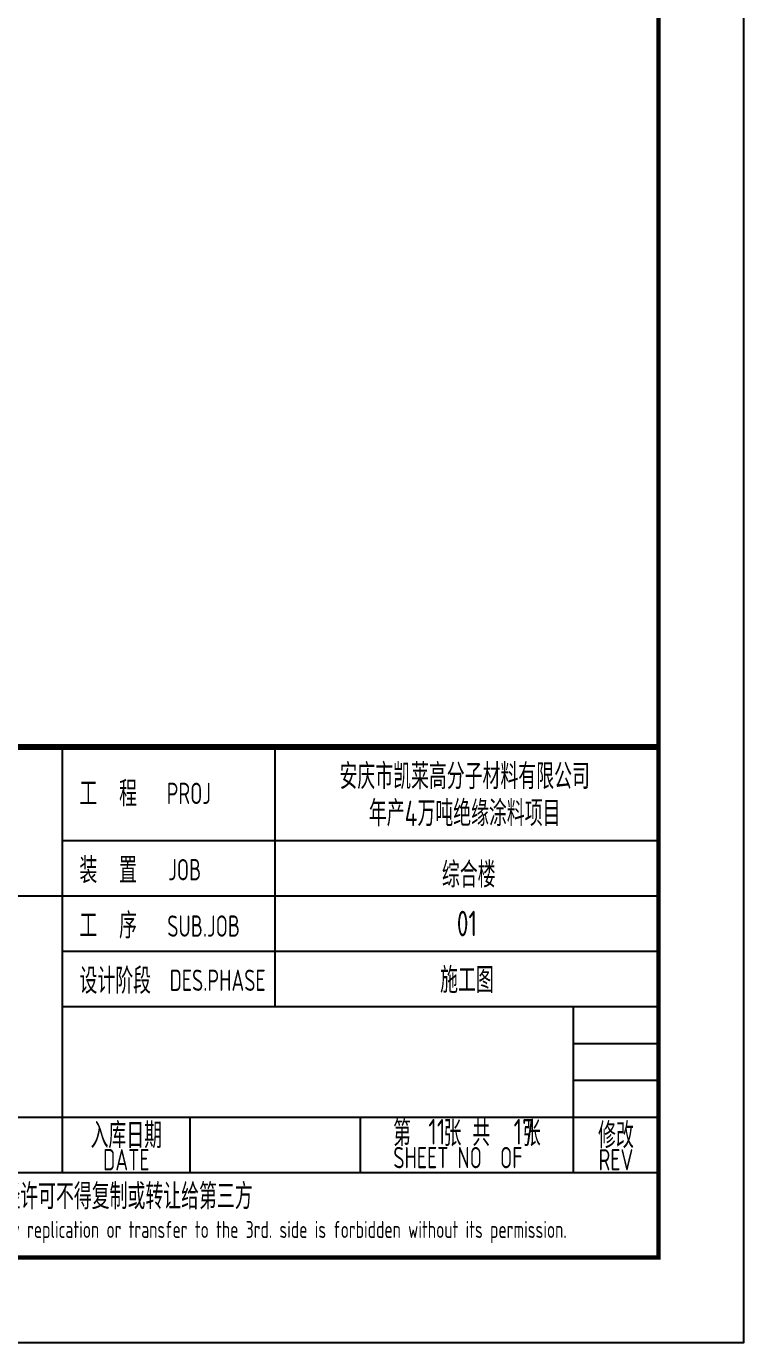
# Model space of a CAD drawing. Extents: x 9732137 to 18866768, y -962146 to 246094.
# Drawn here: x 9828033 to 9836457, y -360706 to -345239 of the extents above; entities that cross this region are included whole.
import ezdxf
from ezdxf.enums import TextEntityAlignment as Align

# ---------------------------------------------------------------- set-up
doc = ezdxf.new("R2010")
doc.units = 0
doc.header["$LTSCALE"] = 1000
doc.layers.get('0').update_dxf_attribs({"linetype": 'CONTINUOUS'})
doc.layers.add('BORDER', color=7, linetype='CONTINUOUS')
doc.styles.add('TSSD_Rein', font='Tssdeng.shx', dxfattribs={"width": 0.7, "bigfont": 'hztxt.shx'})

msp = doc.modelspace()

# ---------------------------------------------------------------- linework, layer by layer
for p, q in [((9828456.8, -358706.3), (9828456.8, -353706.3)), ((9830956.8, -356756.3), (9830956.8, -353706.3)), ((9835456.8, -359706.3), (9835456.8, -353706.3)), ((9828456.8, -354806.3), (9835456.8, -354806.3)), ((9817456.8, -355456.3), (9828456.8, -355456.3)), ((9828456.8, -355456.3), (9835456.8, -355456.3)), ((9828456.8, -356106.3), (9835456.8, -356106.3)), ((9828456.8, -356756.3), (9835456.8, -356756.3)), ((9834456.8, -358706.3), (9834456.8, -356756.3)), ((9834456.8, -357189.6), (9835456.8, -357189.6)), ((9834456.8, -357622.9), (9835456.8, -357622.9)), ((9822956.8, -358056.3), (9835456.8, -358056.3)), ((9829956.8, -358706.3), (9829956.8, -358056.3)), ((9831956.8, -358706.3), (9831956.8, -358056.3)), ((9817456.8, -358706.3), (9835456.8, -358706.3)), ((9817456.8, -359705.6), (9835456.8, -359705.6))]:
    msp.add_line(p, q)
msp.add_lwpolyline([(9835456.8, -353706.3, 70, 70, 0), (9817456.8, -353706.3, 70, 70, 0), (9817456.8, -359706.3, 0, 0, 0)], format="xyseb")
msp.add_lwpolyline([(9835456.8, -353706.3, 70, 70, 0), (9817456.8, -353706.3, 70, 70, 0), (9817456.8, -359706.3, 0, 0, 0)], format="xyseb")
at = {"const_width": 70}
msp.add_lwpolyline([(9835456.8, -353706.3), (9817456.8, -353706.3)], dxfattribs=at)
at = {"layer": 'BORDER'}
msp.add_lwpolyline([(9777056.8, -360706.3), (9777056.8, -318706.3), (9836456.8, -318706.3), (9836456.8, -360706.3)], close=True, dxfattribs=at)
at = {"layer": 'BORDER', "const_width": 50}
msp.add_lwpolyline([(9779556.8, -359706.3), (9779556.8, -319706.3), (9835456.8, -319706.3), (9835456.8, -359706.3)], close=True, dxfattribs=at)

# ---------------------------------------------------------------- texts
at = {"style": 'TSSD_Rein', "width": 0.7}
for s, height, p in [('安庆市凯莱高分子材料有限公司', 300, (9833180.5, -354036.1)), ('年产4万吨绝缘涂料项目', 300, (9833180.5, -354471.1)), ('综合楼', 300, (9833228.3, -355192.3)), ('01', 300, (9833206.8, -355781.3)), ('施工图', 300, (9833206.8, -356431.3)), ('第   张 共   张', 300, (9833206.8, -358231.3)), ('入库日期', 300, (9829206.8, -358256.3)), ('修改', 300, (9834956.8, -358256.3)), ('DATE', 250, (9829206.8, -358556.3)), ('SHEET NO  OF  ', 250, (9833206.8, -358531.3)), ('REV', 250, (9834956.8, -358556.3)), ('本文件专有权属安徽华东化工医药工程有限责任公司所有,未经许可不得复制或转让给第三方', 300, (9826456.8, -359006.3)), ('The proprietary right of this document belongs to Anhui Huadong Chemical And Medical Engineering  Co.,Ltd.  and any replication or transfer to the 3rd. side is forbidden without its permission. ', 200, (9826203.2, -359405.6))]:
    msp.add_text(s, height=height, dxfattribs=at).set_placement(p, align=Align.MIDDLE)
for s, height, p in [('工  程 ', 300, (9828656.8, -354406.3)), ('PROJ', 250, (9829681.2, -354376.9)), ('装  置 ', 300, (9828656.8, -355306.3)), ('JOB', 250, (9829699.2, -355273.5)), ('工  序 ', 300, (9828656.8, -355956.3)), ('SUB.JOB', 250, (9829687.6, -355936.2)), ('设计阶段', 300, (9828656.8, -356606.3)), ('DES.PHASE', 250, (9829714.9, -356573))]:
    msp.add_text(s, height=height, dxfattribs=at).set_placement(p)
at = {"color": 6, "style": 'TSSD_Rein', "width": 0.7}
for s, p in [('11', (9832854.3, -358227.8)), ('17', (9833875.5, -358227.8))]:
    msp.add_text(s, height=300, dxfattribs=at).set_placement(p, align=Align.MIDDLE)

doc.saveas('drawing.dxf')
